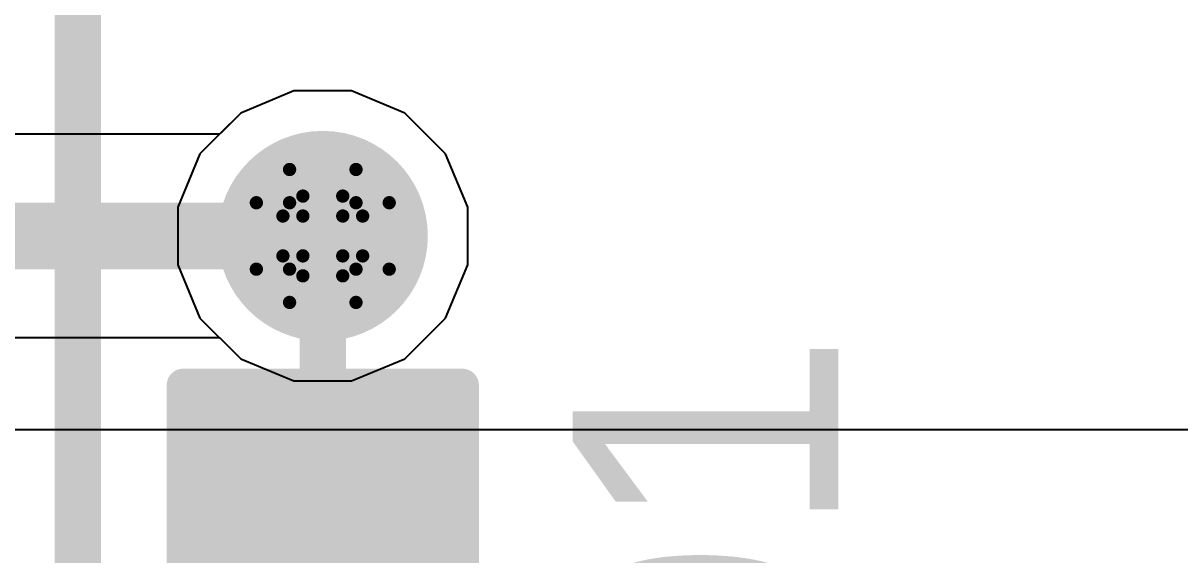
# Model space of a CAD drawing. Header units: inches. Extents: x -4 to 5258, y -4 to 5281.
# Drawn here: x 119.487 to 123.91, y 24.759 to 26.791 of the extents above; entities that cross this region are included whole.
import ezdxf

# ---------------------------------------------------------------- set-up
doc = ezdxf.new("R2010")
doc.units = ezdxf.units.IN
for name, color, linetype in [('Bottom Layer', 5, 'Continuous'), ('Bottom Solder', 6, 'Continuous'), ('Drill Drawing', 1, 'Continuous'), ('Layer 1', 16, 'Continuous'), ('Layer 2', 76, 'Continuous'), ('Top Layer', 1, 'Continuous'), ('Top Overlay', 2, 'Continuous'), ('Top Paste', 8, 'Continuous'), ('Top Solder', 216, 'Continuous'), ('Via Holes', 16, 'Continuous')]:
    doc.layers.add(name, color=color, linetype=linetype)
doc.styles.add('Arial', font='', dxfattribs={"height": 0.2})
doc.styles.get('Arial').set_extended_font_data('Arial')

# ---------------------------------------------------------------- blocks, each defined once
blk = doc.blocks.new('R___0603_77')
at = {"layer": 'Top Layer'}
for points in [[(-0.3809999999999999, 0.4445), (-0.3809999999999999, -0.4445), (-1.143, -0.4445), (-1.143, 0.4445)], [(1.143, 0.4445), (1.143, -0.4445), (0.3809999999999999, -0.4445), (0.3809999999999999, 0.4445)]]:
    blk.add_hatch(color=1, dxfattribs=at).paths.add_polyline_path(points)
at = {"layer": 'Top Paste'}
for points in [[(-0.3809999999999999, 0.4445), (-0.3809999999999999, -0.4445), (-1.143, -0.4445), (-1.143, 0.4445)], [(1.143, 0.4445), (1.143, -0.4445), (0.3809999999999999, -0.4445), (0.3809999999999999, 0.4445)]]:
    blk.add_hatch(color=8, dxfattribs=at).paths.add_polyline_path(points)
at = {"layer": 'Top Solder'}
for points in [[(-0.2794, 0.5460999999999999), (-0.2794, -0.5460999999999999), (-1.2446, -0.5460999999999999), (-1.2446, 0.5460999999999999)], [(1.2446, 0.5460999999999999), (1.2446, -0.5460999999999999), (0.2794, -0.5460999999999999), (0.2794, 0.5460999999999999)]]:
    blk.add_hatch(color=216, dxfattribs=at).paths.add_polyline_path(points)
at = {"layer": 'Top Overlay'}
for points in [[(-1.2192, -0.5334, 0.127, 0.127, 0), (-1.2192, 0.5333974599999999, 0.127, 0.127, 0)], [(1.2192, 0.5333974599999999, 0.127, 0.127, 0), (-1.2192, 0.5333974599999999, 0.127, 0.127, 0)], [(1.2192, -0.5334, 0.127, 0.127, 0), (1.2192, 0.5333974599999999, 0.127, 0.127, 0)], [(1.2192, -0.5334, 0.127, 0.127, 0), (-1.2192, -0.5334, 0.127, 0.127, 0)]]:
    blk.add_lwpolyline(points, format="xyseb", dxfattribs=at)
for points in [[(-1.25095, 0.5333974599999999, 0.0635, 0.0635, 1), (-1.18745, 0.5333974599999999, 0.0635, 0.0635, 1)], [(-1.25095, 0.5333974599999999, 0.0635, 0.0635, 1), (-1.18745, 0.5333974599999999, 0.0635, 0.0635, 1)], [(1.18745, 0.5333974599999999, 0.0635, 0.0635, 1), (1.25095, 0.5333974599999999, 0.0635, 0.0635, 1)], [(1.18745, 0.5333974599999999, 0.0635, 0.0635, 1), (1.25095, 0.5333974599999999, 0.0635, 0.0635, 1)], [(-1.25095, -0.5334, 0.0635, 0.0635, 1), (-1.18745, -0.5334, 0.0635, 0.0635, 1)], [(-1.25095, -0.5334, 0.0635, 0.0635, 1), (-1.18745, -0.5334, 0.0635, 0.0635, 1)], [(1.18745, -0.5334, 0.0635, 0.0635, 1), (1.25095, -0.5334, 0.0635, 0.0635, 1)], [(1.18745, -0.5334, 0.0635, 0.0635, 1), (1.25095, -0.5334, 0.0635, 0.0635, 1)]]:
    blk.add_lwpolyline(points, format="xyseb", close=True, dxfattribs=at)

msp = doc.modelspace()

# ---------------------------------------------------------------- hatches: boundary and pattern name
at = {"layer": 'Bottom Layer'}
h = msp.add_hatch(color=5, dxfattribs=at)
edge = h.paths.add_edge_path()
edge.add_arc((120.63297438, 25.97741566), 0.2999994, 0, 360)
at = {"layer": 'Bottom Solder'}
h = msp.add_hatch(color=6, dxfattribs=at)
edge = h.paths.add_edge_path()
edge.add_arc((120.63297438, 25.97741566), 0.4015993999999999, 0, 360)
at = {"layer": 'Layer 1'}
h = msp.add_hatch(color=16, dxfattribs=at)
edge = h.paths.add_edge_path()
edge.add_arc((120.63297438, 25.97741566), 0.2999994, 0, 360)
at = {"layer": 'Layer 2'}
h = msp.add_hatch(color=76, dxfattribs=at)
edge = h.paths.add_edge_path()
edge.add_arc((120.63297438, 25.97741566), 0.2999994, 0, 360)
at = {"layer": 'Top Layer'}
h = msp.add_hatch(color=1, dxfattribs=at)
edge = h.paths.add_edge_path()
edge.add_arc((120.63297438, 25.97741566), 0.2999994, 0, 360)
at = {"layer": 'Top Solder'}
h = msp.add_hatch(color=216, dxfattribs=at)
edge = h.paths.add_edge_path()
edge.add_arc((120.63297438, 25.97741566), 0.4015993999999999, 0, 360)
at = {"layer": 'Via Holes'}
h = msp.add_hatch(color=7, dxfattribs=at)
edge = h.paths.add_edge_path()
edge.add_arc((120.63297438, 25.97741566), 0.1499997, 0, 360)

# ---------------------------------------------------------------- linework, layer by layer
at = {"layer": 'Bottom Layer'}
for p, q in [((120.52277648, 26.53141506), (120.31915992, 26.44707436)), ((120.74317228, 26.53141506), (120.52277648, 26.53141506)), ((120.94678884, 26.44707436), (120.74317228, 26.53141506)), ((120.31915992, 26.44707436), (120.16331568, 26.29123011999999)), ((121.10263308, 26.29123011999999), (120.94678884, 26.44707436)), ((120.16331568, 26.29123011999999), (120.07897498, 26.08761356)), ((121.18697378, 26.08761356), (121.10263308, 26.29123011999999)), ((120.07897498, 26.08761356), (120.07897498, 25.86721776)), ((121.18697378, 25.86721776), (121.18697378, 26.08761356)), ((120.07897498, 25.86721776), (120.16331568, 25.6636012)), ((121.10263308, 25.6636012), (121.18697378, 25.86721776)), ((120.16331568, 25.6636012), (120.31915992, 25.50775696)), ((120.94678884, 25.50775696), (121.10263308, 25.6636012)), ((120.31915992, 25.50775696), (120.52277648, 25.42341626)), ((120.74317228, 25.42341626), (120.94678884, 25.50775696)), ((120.52277648, 25.42341626), (120.74317228, 25.42341626))]:
    msp.add_line(p, q, dxfattribs=at)
at = {"layer": 'Drill Drawing'}
for points in [[(120.50597438, 26.10441566, 0.0508, 0.0508, 0), (120.50597438, 26.23141566, 0.0508, 0.0508, 0)], [(120.50597438, 26.23141566, 0.0508, 0.0508, 0), (120.75997438, 26.23141566, 0.0508, 0.0508, 0)], [(120.75997438, 26.10441566, 0.0508, 0.0508, 0), (120.75997438, 26.23141566, 0.0508, 0.0508, 0)], [(120.55677438, 26.05361566, 0.0508, 0.0508, 0), (120.55677438, 26.12981566, 0.0508, 0.0508, 0)], [(120.55677438, 26.12981566, 0.0508, 0.0508, 0), (120.70917438, 26.12981566, 0.0508, 0.0508, 0)], [(120.70917438, 26.05361566, 0.0508, 0.0508, 0), (120.70917438, 26.12981566, 0.0508, 0.0508, 0)], [(120.37897438, 25.85041566, 0.0508, 0.0508, 0), (120.37897438, 26.10441566, 0.0508, 0.0508, 0)], [(120.37897438, 26.10441566, 0.0508, 0.0508, 0), (120.50597438, 26.10441566, 0.0508, 0.0508, 0)], [(120.75997438, 26.10441566, 0.0508, 0.0508, 0), (120.88697438, 26.10441566, 0.0508, 0.0508, 0)], [(120.88697438, 25.85041566, 0.0508, 0.0508, 0), (120.88697438, 26.10441566, 0.0508, 0.0508, 0)], [(120.48057438, 25.90121566, 0.0508, 0.0508, 0), (120.48057438, 26.05361566, 0.0508, 0.0508, 0)], [(120.48057438, 26.05361566, 0.0508, 0.0508, 0), (120.55677438, 26.05361566, 0.0508, 0.0508, 0)], [(120.70917438, 26.05361566, 0.0508, 0.0508, 0), (120.78537438, 26.05361566, 0.0508, 0.0508, 0)], [(120.78537438, 25.90121566, 0.0508, 0.0508, 0), (120.78537438, 26.05361566, 0.0508, 0.0508, 0)], [(120.48057438, 25.90121566, 0.0508, 0.0508, 0), (120.55677438, 25.90121566, 0.0508, 0.0508, 0)], [(120.55677438, 25.82501566, 0.0508, 0.0508, 0), (120.55677438, 25.90121566, 0.0508, 0.0508, 0)], [(120.70917438, 25.90121566, 0.0508, 0.0508, 0), (120.78537438, 25.90121566, 0.0508, 0.0508, 0)], [(120.70917438, 25.82501566, 0.0508, 0.0508, 0), (120.70917438, 25.90121566, 0.0508, 0.0508, 0)], [(120.37897438, 25.85041566, 0.0508, 0.0508, 0), (120.50597438, 25.85041566, 0.0508, 0.0508, 0)], [(120.50597438, 25.72341566, 0.0508, 0.0508, 0), (120.50597438, 25.85041566, 0.0508, 0.0508, 0)], [(120.75997438, 25.85041566, 0.0508, 0.0508, 0), (120.88697438, 25.85041566, 0.0508, 0.0508, 0)], [(120.75997438, 25.72341566, 0.0508, 0.0508, 0), (120.75997438, 25.85041566, 0.0508, 0.0508, 0)], [(120.55677438, 25.82501566, 0.0508, 0.0508, 0), (120.70917438, 25.82501566, 0.0508, 0.0508, 0)], [(120.50597438, 25.72341566, 0.0508, 0.0508, 0), (120.75997438, 25.72341566, 0.0508, 0.0508, 0)]]:
    msp.add_lwpolyline(points, format="xyseb", dxfattribs=at)
for points in [[(120.49327438, 26.23141566, 0.0254, 0.0254, 1), (120.51867438, 26.23141566, 0.0254, 0.0254, 1)], [(120.49327438, 26.23141566, 0.0254, 0.0254, 1), (120.51867438, 26.23141566, 0.0254, 0.0254, 1)], [(120.74727438, 26.23141566, 0.0254, 0.0254, 1), (120.77267438, 26.23141566, 0.0254, 0.0254, 1)], [(120.74727438, 26.23141566, 0.0254, 0.0254, 1), (120.77267438, 26.23141566, 0.0254, 0.0254, 1)], [(120.54407438, 26.12981566, 0.0254, 0.0254, 1), (120.56947438, 26.12981566, 0.0254, 0.0254, 1)], [(120.54407438, 26.12981566, 0.0254, 0.0254, 1), (120.56947438, 26.12981566, 0.0254, 0.0254, 1)], [(120.69647438, 26.12981566, 0.0254, 0.0254, 1), (120.72187438, 26.12981566, 0.0254, 0.0254, 1)], [(120.69647438, 26.12981566, 0.0254, 0.0254, 1), (120.72187438, 26.12981566, 0.0254, 0.0254, 1)], [(120.36627438, 26.10441566, 0.0254, 0.0254, 1), (120.39167438, 26.10441566, 0.0254, 0.0254, 1)], [(120.36627438, 26.10441566, 0.0254, 0.0254, 1), (120.39167438, 26.10441566, 0.0254, 0.0254, 1)], [(120.49327438, 26.10441566, 0.0254, 0.0254, 1), (120.51867438, 26.10441566, 0.0254, 0.0254, 1)], [(120.49327438, 26.10441566, 0.0254, 0.0254, 1), (120.51867438, 26.10441566, 0.0254, 0.0254, 1)], [(120.74727438, 26.10441566, 0.0254, 0.0254, 1), (120.77267438, 26.10441566, 0.0254, 0.0254, 1)], [(120.74727438, 26.10441566, 0.0254, 0.0254, 1), (120.77267438, 26.10441566, 0.0254, 0.0254, 1)], [(120.87427438, 26.10441566, 0.0254, 0.0254, 1), (120.89967438, 26.10441566, 0.0254, 0.0254, 1)], [(120.87427438, 26.10441566, 0.0254, 0.0254, 1), (120.89967438, 26.10441566, 0.0254, 0.0254, 1)], [(120.46787438, 26.05361566, 0.0254, 0.0254, 1), (120.49327438, 26.05361566, 0.0254, 0.0254, 1)], [(120.46787438, 26.05361566, 0.0254, 0.0254, 1), (120.49327438, 26.05361566, 0.0254, 0.0254, 1)], [(120.54407438, 26.05361566, 0.0254, 0.0254, 1), (120.56947438, 26.05361566, 0.0254, 0.0254, 1)], [(120.54407438, 26.05361566, 0.0254, 0.0254, 1), (120.56947438, 26.05361566, 0.0254, 0.0254, 1)], [(120.69647438, 26.05361566, 0.0254, 0.0254, 1), (120.72187438, 26.05361566, 0.0254, 0.0254, 1)], [(120.69647438, 26.05361566, 0.0254, 0.0254, 1), (120.72187438, 26.05361566, 0.0254, 0.0254, 1)], [(120.77267438, 26.05361566, 0.0254, 0.0254, 1), (120.79807438, 26.05361566, 0.0254, 0.0254, 1)], [(120.77267438, 26.05361566, 0.0254, 0.0254, 1), (120.79807438, 26.05361566, 0.0254, 0.0254, 1)], [(120.46787438, 25.90121566, 0.0254, 0.0254, 1), (120.49327438, 25.90121566, 0.0254, 0.0254, 1)], [(120.46787438, 25.90121566, 0.0254, 0.0254, 1), (120.49327438, 25.90121566, 0.0254, 0.0254, 1)], [(120.54407438, 25.90121566, 0.0254, 0.0254, 1), (120.56947438, 25.90121566, 0.0254, 0.0254, 1)], [(120.54407438, 25.90121566, 0.0254, 0.0254, 1), (120.56947438, 25.90121566, 0.0254, 0.0254, 1)], [(120.69647438, 25.90121566, 0.0254, 0.0254, 1), (120.72187438, 25.90121566, 0.0254, 0.0254, 1)], [(120.69647438, 25.90121566, 0.0254, 0.0254, 1), (120.72187438, 25.90121566, 0.0254, 0.0254, 1)], [(120.77267438, 25.90121566, 0.0254, 0.0254, 1), (120.79807438, 25.90121566, 0.0254, 0.0254, 1)], [(120.77267438, 25.90121566, 0.0254, 0.0254, 1), (120.79807438, 25.90121566, 0.0254, 0.0254, 1)], [(120.36627438, 25.85041566, 0.0254, 0.0254, 1), (120.39167438, 25.85041566, 0.0254, 0.0254, 1)], [(120.36627438, 25.85041566, 0.0254, 0.0254, 1), (120.39167438, 25.85041566, 0.0254, 0.0254, 1)], [(120.49327438, 25.85041566, 0.0254, 0.0254, 1), (120.51867438, 25.85041566, 0.0254, 0.0254, 1)], [(120.49327438, 25.85041566, 0.0254, 0.0254, 1), (120.51867438, 25.85041566, 0.0254, 0.0254, 1)], [(120.74727438, 25.85041566, 0.0254, 0.0254, 1), (120.77267438, 25.85041566, 0.0254, 0.0254, 1)], [(120.74727438, 25.85041566, 0.0254, 0.0254, 1), (120.77267438, 25.85041566, 0.0254, 0.0254, 1)], [(120.87427438, 25.85041566, 0.0254, 0.0254, 1), (120.89967438, 25.85041566, 0.0254, 0.0254, 1)], [(120.87427438, 25.85041566, 0.0254, 0.0254, 1), (120.89967438, 25.85041566, 0.0254, 0.0254, 1)], [(120.54407438, 25.82501566, 0.0254, 0.0254, 1), (120.56947438, 25.82501566, 0.0254, 0.0254, 1)], [(120.54407438, 25.82501566, 0.0254, 0.0254, 1), (120.56947438, 25.82501566, 0.0254, 0.0254, 1)], [(120.69647438, 25.82501566, 0.0254, 0.0254, 1), (120.72187438, 25.82501566, 0.0254, 0.0254, 1)], [(120.69647438, 25.82501566, 0.0254, 0.0254, 1), (120.72187438, 25.82501566, 0.0254, 0.0254, 1)], [(120.49327438, 25.72341566, 0.0254, 0.0254, 1), (120.51867438, 25.72341566, 0.0254, 0.0254, 1)], [(120.49327438, 25.72341566, 0.0254, 0.0254, 1), (120.51867438, 25.72341566, 0.0254, 0.0254, 1)], [(120.74727438, 25.72341566, 0.0254, 0.0254, 1), (120.77267438, 25.72341566, 0.0254, 0.0254, 1)], [(120.74727438, 25.72341566, 0.0254, 0.0254, 1), (120.77267438, 25.72341566, 0.0254, 0.0254, 1)]]:
    msp.add_lwpolyline(points, format="xyseb", close=True, dxfattribs=at)
at = {"layer": 'Layer 1'}
for p, q in [((120.52277648, 26.53141506), (120.31915992, 26.44707436)), ((120.74317228, 26.53141506), (120.52277648, 26.53141506)), ((120.94678884, 26.44707436), (120.74317228, 26.53141506)), ((120.31915992, 26.44707436), (120.23796628, 26.36588072)), ((121.10263308, 26.29123011999999), (120.94678884, 26.44707436)), ((120.23796628, 26.36588072), (119.0365158, 26.36588072)), ((121.18697378, 26.08761356), (121.10263308, 26.29123011999999)), ((121.18697378, 25.86721776), (121.18697378, 26.08761356)), ((121.10263308, 25.6636012), (121.18697378, 25.86721776)), ((120.94678884, 25.50775696), (121.10263308, 25.6636012)), ((119.0365158, 25.5889506), (120.23796628, 25.5889506)), ((120.23796628, 25.5889506), (120.31915992, 25.50775696)), ((120.31915992, 25.50775696), (120.52277648, 25.42341626)), ((120.74317228, 25.42341626), (120.94678884, 25.50775696)), ((120.52277648, 25.42341626), (120.74317228, 25.42341626))]:
    msp.add_line(p, q, dxfattribs=at)
msp.add_lwpolyline([(118.0325173, 25.97741566, 0.254, 0.254, 0), (120.63297438, 25.97741566, 0.254, 0.254, 0)], format="xyseb", dxfattribs=at)
msp.add_lwpolyline([(120.56947438, 25.97741566, 0.127, 0.127, 1), (120.69647438, 25.97741566, 0.127, 0.127, 1)], format="xyseb", close=True, dxfattribs=at)
at = {"layer": 'Layer 2'}
for p, q in [((120.52277648, 26.53141506), (120.31915992, 26.44707436)), ((120.74317228, 26.53141506), (120.52277648, 26.53141506)), ((120.94678884, 26.44707436), (120.74317228, 26.53141506)), ((120.31915992, 26.44707436), (120.16331568, 26.29123011999999)), ((121.10263308, 26.29123011999999), (120.94678884, 26.44707436)), ((120.16331568, 26.29123011999999), (120.07897498, 26.08761356)), ((121.18697378, 26.08761356), (121.10263308, 26.29123011999999)), ((120.07897498, 26.08761356), (120.07897498, 25.86721776)), ((121.18697378, 25.86721776), (121.18697378, 26.08761356)), ((120.07897498, 25.86721776), (120.16331568, 25.6636012)), ((121.10263308, 25.6636012), (121.18697378, 25.86721776)), ((120.16331568, 25.6636012), (120.31915992, 25.50775696)), ((120.94678884, 25.50775696), (121.10263308, 25.6636012)), ((120.31915992, 25.50775696), (120.52277648, 25.42341626)), ((120.74317228, 25.42341626), (120.94678884, 25.50775696)), ((120.52277648, 25.42341626), (120.74317228, 25.42341626)), ((125.72497588, 25.23587028), (119.0365158, 25.23587028))]:
    msp.add_line(p, q, dxfattribs=at)
at = {"layer": 'Top Layer'}
for points in [[(119.6966491, 23.8492919, 0.1778, 0.1778, 0), (119.6966491, 28.21721814, 0.1778, 0.1778, 0)], [(120.63297438, 24.9494167, 0.1778, 0.1778, 0), (120.63297438, 25.97741566, 0.1778, 0.1778, 0)]]:
    msp.add_lwpolyline(points, format="xyseb", dxfattribs=at)
for points in [[(120.58852438, 25.97741566, 0.08889999999999999, 0.08889999999999999, 1), (120.67742438, 25.97741566, 0.08889999999999999, 0.08889999999999999, 1)], [(120.58852438, 24.9494167, 0.08889999999999999, 0.08889999999999999, 1), (120.67742438, 24.9494167, 0.08889999999999999, 0.08889999999999999, 1)]]:
    msp.add_lwpolyline(points, format="xyseb", close=True, dxfattribs=at)

# ---------------------------------------------------------------- block references
at = {"rotation": 270}
msp.add_blockref('R___0603_77', (120.63297438, 24.1874167), dxfattribs=at)

# ---------------------------------------------------------------- texts
at = {"layer": 'Top Overlay', "style": 'Arial'}
msp.add_text('R91', height=1.016, rotation=90, dxfattribs=at).set_placement((122.6041871, 23.01092426))

doc.saveas('drawing.dxf')
